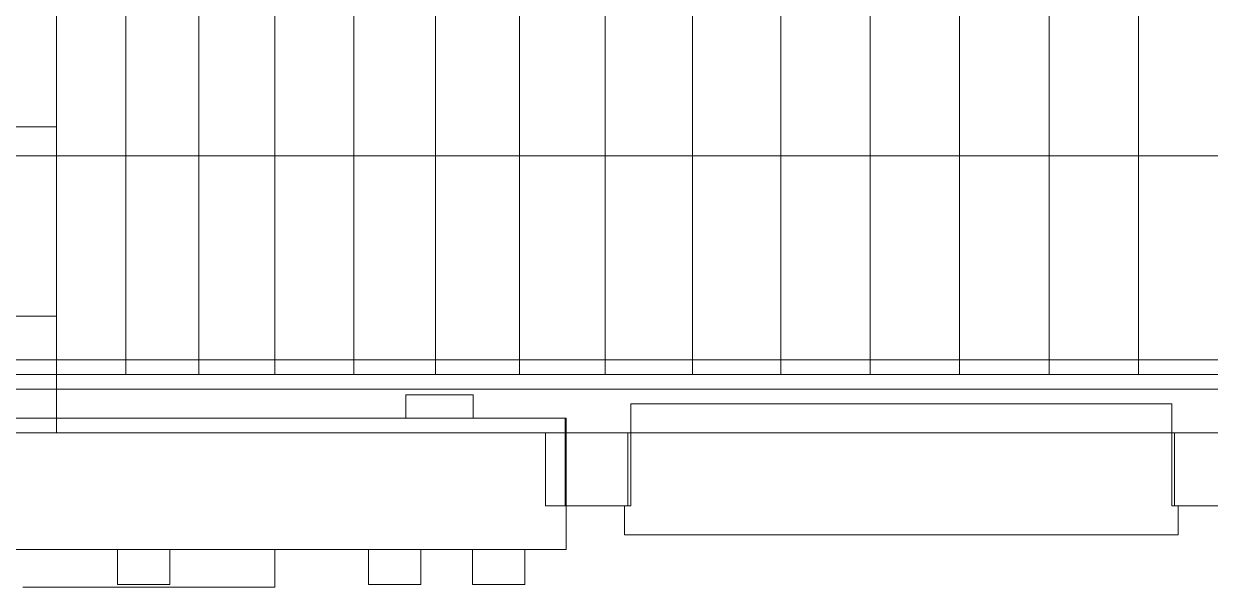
# Model space of a CAD drawing. Header units: millimetres. Extents: x -1970 to 34302, y -80068 to 6837.
# Drawn here: x 25027 to 25434.2, y -19478 to -19284.6 of the extents above; entities that cross this region are included whole.
import ezdxf

# ---------------------------------------------------------------- set-up
doc = ezdxf.new("R2010")
doc.units = ezdxf.units.MM
doc.layers.add('superior_briquetadora', color=7, linetype='Continuous', lineweight=0)

msp = doc.modelspace()

# ---------------------------------------------------------------- linework, layer by layer
at = {"layer": 'superior_briquetadora'}
for p, q in [((25038.294, -18630), (25038.294, -19405)), ((25062.069, -18630), (25062.069, -19405)), ((25087.069, -18630), (25087.069, -19405)), ((25113.187, -18630), (25113.187, -19405)), ((25140.311, -18630), (25140.311, -19405)), ((25168.325, -18630), (25168.325, -19405)), ((25197.11, -18630), (25197.11, -19405)), ((25226.542, -18630), (25226.542, -19405)), ((25256.494, -18630), (25256.494, -19405)), ((25317.447, -18630), (25317.447, -19405)), ((25348.187, -18630), (25348.187, -19405)), ((25378.926, -18630), (25378.926, -19405)), ((25038.187, -18740), (25038.187, -19320)), ((25286.839, -19260), (25286.839, -19405)), ((25409.534, -19260), (25409.534, -19405)), ((25038.187, -19320), (24928.187, -19320)), ((25000.608, -19320), (25038.187, -19320)), ((25038.187, -19385), (25038.187, -19320)), ((24778.187, -19330), (26678.187, -19330)), ((25038.187, -19385), (24928.187, -19385)), ((25038.187, -19385), (25000.608, -19385)), ((25038.187, -19385), (25038.187, -19425)), ((24778.187, -19400), (26678.187, -19400)), ((25818.187, -19405), (24878.187, -19405)), ((25015.846, -19405), (25038.294, -19405)), ((25038.294, -19405), (25062.069, -19405)), ((25062.069, -19405), (25087.069, -19405)), ((25087.069, -19405), (25113.187, -19405)), ((25113.187, -19405), (25140.311, -19405)), ((25140.311, -19405), (25168.325, -19405)), ((25168.325, -19405), (25197.11, -19405)), ((25197.11, -19405), (25226.542, -19405)), ((25226.542, -19405), (25256.494, -19405)), ((25256.494, -19405), (25286.839, -19405)), ((25286.839, -19405), (25317.447, -19405)), ((25317.447, -19405), (25348.187, -19405)), ((25348.187, -19405), (25378.926, -19405)), ((25378.926, -19405), (25409.534, -19405)), ((25409.534, -19405), (25439.879, -19405)), ((24778.187, -19410), (26678.187, -19410)), ((25158.187, -19420), (25158.187, -19412)), ((25181.187, -19412), (25158.187, -19412)), ((25181.187, -19420), (25181.187, -19412)), ((25235.316, -19415), (25241.487, -19415)), ((25235.316, -19415), (25235.316, -19450)), ((25235.316, -19415), (25421.057, -19415)), ((25241.487, -19415), (25251.433, -19415)), ((25251.433, -19415), (25264.721, -19415)), ((25264.721, -19415), (25280.771, -19415)), ((25280.771, -19415), (25298.886, -19415)), ((25298.886, -19415), (25318.276, -19415)), ((25318.276, -19415), (25338.097, -19415)), ((25338.097, -19415), (25357.487, -19415)), ((25357.487, -19415), (25375.602, -19415)), ((25375.602, -19415), (25391.652, -19415)), ((25391.652, -19415), (25404.94, -19415)), ((25404.94, -19415), (25414.886, -19415)), ((25414.886, -19415), (25421.057, -19415)), ((25421.057, -19450), (25421.057, -19415)), ((24971.187, -19420), (25158.187, -19420)), ((25019.629, -19420), (25038.685, -19420)), ((25038.685, -19420), (25058.291, -19420)), ((25058.291, -19420), (25078.082, -19420)), ((25078.082, -19420), (25097.688, -19420)), ((25097.688, -19420), (25116.744, -19420)), ((25116.744, -19420), (25134.896, -19420)), ((25134.896, -19420), (25151.805, -19420)), ((25151.805, -19420), (25167.157, -19420)), ((25181.187, -19420), (25158.187, -19420)), ((25167.157, -19420), (25180.665, -19420)), ((25180.665, -19420), (25192.077, -19420)), ((25181.187, -19420), (25212.841, -19420)), ((25192.077, -19420), (25201.182, -19420)), ((25201.182, -19420), (25207.81, -19420)), ((25207.81, -19420), (25211.836, -19420)), ((25211.836, -19420), (25213.187, -19420)), ((25212.841, -19450), (25212.841, -19420)), ((25212.933, -19420), (25212.841, -19420)), ((25213.01, -19420), (25212.933, -19420)), ((25213.074, -19420), (25213.01, -19420)), ((25213.123, -19420), (25213.074, -19420)), ((25213.158, -19420), (25213.123, -19420)), ((25213.18, -19420), (25213.158, -19420)), ((25213.187, -19420), (25213.187, -19465)), ((25036.81, -19425), (25018.187, -19425)), ((25038.187, -19425), (25018.187, -19425)), ((25055.996, -19425), (25036.81, -19425)), ((25638.187, -19425), (25038.187, -19425)), ((25075.4, -19425), (25055.996, -19425)), ((25094.675, -19425), (25075.4, -19425)), ((25113.475, -19425), (25094.675, -19425)), ((25131.464, -19425), (25113.475, -19425)), ((25148.32, -19425), (25131.464, -19425)), ((25163.74, -19425), (25148.32, -19425)), ((25177.449, -19425), (25163.74, -19425)), ((25189.2, -19425), (25177.449, -19425)), ((25198.783, -19425), (25189.2, -19425)), ((25206.027, -19425), (25198.783, -19425)), ((25206.027, -19425), (25206.027, -19450)), ((25234.378, -19425), (25206.027, -19425)), ((25234.378, -19450), (25234.378, -19425)), ((25239.287, -19425), (25234.378, -19425)), ((25247.801, -19425), (25239.287, -19425)), ((25259.577, -19425), (25247.801, -19425)), ((25274.135, -19425), (25259.577, -19425)), ((25290.886, -19425), (25274.135, -19425)), ((25309.15, -19425), (25290.886, -19425)), ((25328.187, -19425), (25309.15, -19425)), ((25347.223, -19425), (25328.187, -19425)), ((25365.487, -19425), (25347.223, -19425)), ((25382.238, -19425), (25365.487, -19425)), ((25396.797, -19425), (25382.238, -19425)), ((25408.572, -19425), (25396.797, -19425)), ((25417.087, -19425), (25408.572, -19425)), ((25421.995, -19425), (25417.087, -19425)), ((25421.995, -19425), (25421.995, -19450)), ((25663.48, -19425), (25421.995, -19425)), ((25234.378, -19450), (25206.027, -19450)), ((25206.027, -19450), (25207.526, -19450)), ((25207.526, -19450), (25208.852, -19450)), ((25208.852, -19450), (25210.004, -19450)), ((25210.004, -19450), (25210.98, -19450)), ((25210.98, -19450), (25211.779, -19450)), ((25211.779, -19450), (25212.4, -19450)), ((25212.4, -19450), (25212.841, -19450)), ((25235.316, -19450), (25212.841, -19450)), ((25233.23, -19450), (25233.187, -19450)), ((25233.187, -19450), (25233.187, -19460)), ((25233.187, -19450), (25233.211, -19450)), ((25233.211, -19450), (25233.284, -19450)), ((25233.361, -19450), (25233.23, -19450)), ((25233.284, -19450), (25233.406, -19450)), ((25233.579, -19450), (25233.361, -19450)), ((25233.406, -19450), (25233.576, -19450)), ((25233.576, -19450), (25233.795, -19450)), ((25233.884, -19450), (25233.579, -19450)), ((25233.795, -19450), (25234.063, -19450)), ((25234.275, -19450), (25233.884, -19450)), ((25234.063, -19450), (25234.378, -19450)), ((25234.752, -19450), (25234.275, -19450)), ((25235.316, -19450), (25234.752, -19450)), ((25421.621, -19450), (25421.057, -19450)), ((25655.187, -19450), (25421.057, -19450)), ((25422.098, -19450), (25421.621, -19450)), ((25663.48, -19450), (25421.995, -19450)), ((25421.995, -19450), (25422.311, -19450)), ((25422.49, -19450), (25422.098, -19450)), ((25422.311, -19450), (25422.578, -19450)), ((25422.794, -19450), (25422.49, -19450)), ((25422.578, -19450), (25422.797, -19450)), ((25423.012, -19450), (25422.794, -19450)), ((25422.797, -19450), (25422.967, -19450)), ((25422.967, -19450), (25423.089, -19450)), ((25423.143, -19450), (25423.012, -19450)), ((25423.089, -19450), (25423.162, -19450)), ((25423.187, -19450), (25423.143, -19450)), ((25423.162, -19450), (25423.187, -19450)), ((25423.187, -19450), (25423.187, -19460)), ((25233.187, -19460), (25235.263, -19460)), ((25235.263, -19460), (25241.4, -19460)), ((25241.4, -19460), (25251.33, -19460)), ((25251.33, -19460), (25264.619, -19460)), ((25264.619, -19460), (25280.687, -19460)), ((25280.687, -19460), (25298.83, -19460)), ((25298.83, -19460), (25318.256, -19460)), ((25318.256, -19460), (25338.117, -19460)), ((25338.117, -19460), (25357.543, -19460)), ((25357.543, -19460), (25375.687, -19460)), ((25375.687, -19460), (25391.754, -19460)), ((25391.754, -19460), (25405.043, -19460)), ((25405.043, -19460), (25414.973, -19460)), ((25414.973, -19460), (25421.111, -19460)), ((25421.111, -19460), (25423.187, -19460)), ((25019.629, -19465), (25038.685, -19465)), ((25036.402, -19465), (25026.658, -19465)), ((25050.985, -19465), (25036.402, -19465)), ((25038.685, -19465), (25058.291, -19465)), ((25068.187, -19465), (25050.985, -19465)), ((25058.291, -19465), (25078.082, -19465)), ((25060.078, -19465), (25059.187, -19465)), ((25059.187, -19465), (25059.187, -19477)), ((25062.575, -19465), (25060.078, -19465)), ((25066.184, -19465), (25062.575, -19465)), ((25070.189, -19465), (25066.184, -19465)), ((25085.388, -19465), (25068.187, -19465)), ((25073.798, -19465), (25070.189, -19465)), ((25076.295, -19465), (25073.798, -19465)), ((25077.187, -19465), (25076.295, -19465)), ((25077.187, -19465), (25077.187, -19477)), ((25078.082, -19465), (25097.688, -19465)), ((25099.971, -19465), (25085.388, -19465)), ((25097.688, -19465), (25116.744, -19465)), ((25109.715, -19465), (25099.971, -19465)), ((25113.137, -19465), (25109.715, -19465)), ((25113.137, -19465), (25113.137, -19478)), ((25116.744, -19465), (25134.896, -19465)), ((25134.896, -19465), (25151.805, -19465)), ((25146.203, -19465), (25145.312, -19465)), ((25145.312, -19465), (25145.312, -19477)), ((25148.701, -19465), (25146.203, -19465)), ((25152.309, -19465), (25148.701, -19465)), ((25151.805, -19465), (25167.157, -19465)), ((25156.315, -19465), (25152.309, -19465)), ((25159.924, -19465), (25156.315, -19465)), ((25162.421, -19465), (25159.924, -19465)), ((25163.312, -19465), (25162.421, -19465)), ((25163.312, -19465), (25163.312, -19477)), ((25167.157, -19465), (25180.665, -19465)), ((25180.665, -19465), (25192.077, -19465)), ((25181.878, -19465), (25180.987, -19465)), ((25180.987, -19465), (25180.987, -19477)), ((25184.375, -19465), (25181.878, -19465)), ((25187.984, -19465), (25184.375, -19465)), ((25191.989, -19465), (25187.984, -19465)), ((25195.598, -19465), (25191.989, -19465)), ((25192.077, -19465), (25201.182, -19465)), ((25198.095, -19465), (25195.598, -19465)), ((25198.987, -19465), (25198.095, -19465)), ((25198.987, -19465), (25198.987, -19477)), ((25201.182, -19465), (25207.81, -19465)), ((25207.81, -19465), (25211.836, -19465)), ((25211.836, -19465), (25213.187, -19465)), ((25059.187, -19477), (25060.078, -19477)), ((25060.078, -19477), (25062.575, -19477)), ((25062.575, -19477), (25066.184, -19477)), ((25066.184, -19477), (25070.189, -19477)), ((25070.189, -19477), (25073.798, -19477)), ((25073.798, -19477), (25076.295, -19477)), ((25076.295, -19477), (25077.187, -19477)), ((25145.312, -19477), (25146.203, -19477)), ((25146.203, -19477), (25148.701, -19477)), ((25148.701, -19477), (25152.309, -19477)), ((25152.309, -19477), (25156.315, -19477)), ((25156.315, -19477), (25159.924, -19477)), ((25159.924, -19477), (25162.421, -19477)), ((25162.421, -19477), (25163.312, -19477)), ((25180.987, -19477), (25181.878, -19477)), ((25181.878, -19477), (25184.375, -19477)), ((25184.375, -19477), (25187.984, -19477)), ((25187.984, -19477), (25191.989, -19477)), ((25191.989, -19477), (25195.598, -19477)), ((25195.598, -19477), (25198.095, -19477)), ((25198.095, -19477), (25198.987, -19477)), ((25026.658, -19478), (25036.402, -19478)), ((25036.402, -19478), (25050.985, -19478)), ((25050.985, -19478), (25068.187, -19478)), ((25068.187, -19478), (25085.388, -19478)), ((25085.388, -19478), (25099.971, -19478)), ((25099.971, -19478), (25109.715, -19478)), ((25109.715, -19478), (25113.137, -19478))]:
    msp.add_line(p, q, dxfattribs=at)

doc.saveas('drawing.dxf')
